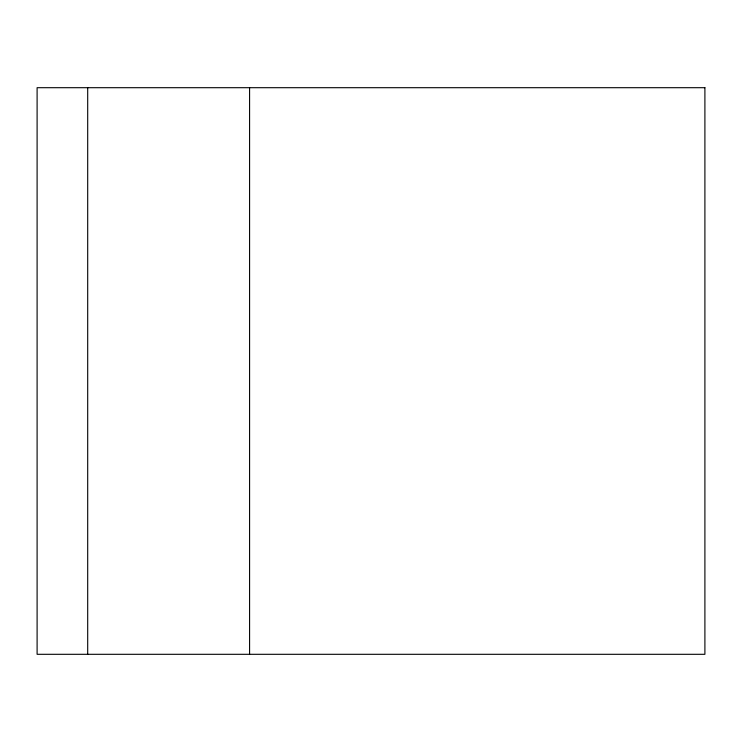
<?xml version="1.0" encoding="UTF-8"?>
<svg xmlns="http://www.w3.org/2000/svg" width="742" height="742" viewBox="0 0 742 742"><rect width="100%" height="100%" fill="white"/><g stroke="black" fill="none" stroke-linecap="round" stroke-linejoin="round"><path stroke-width="1.11" d="M249.581 87.695L249.581 654.305M87.695 87.695L87.695 654.305M704.9 87.695L37.1 87.695L37.1 654.305L704.9 654.305L704.9 87.695"/></g></svg>
